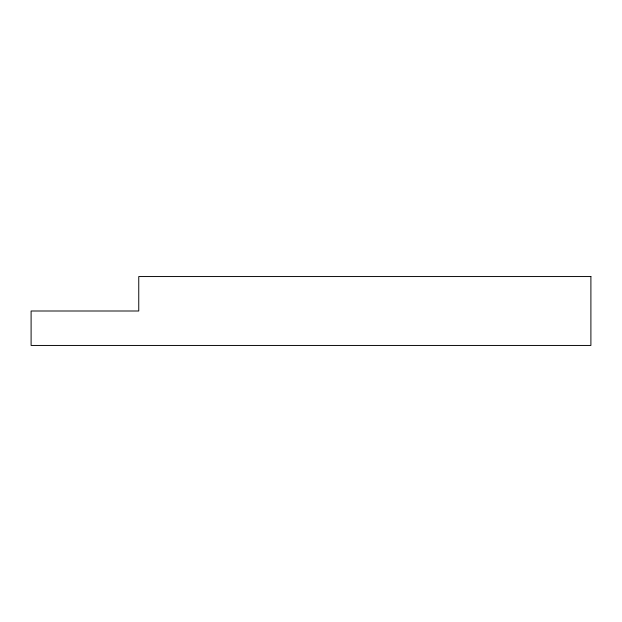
<?xml version="1.0" encoding="UTF-8"?>
<svg xmlns="http://www.w3.org/2000/svg" width="622" height="622" viewBox="0 0 622 622"><rect width="100%" height="100%" fill="white"/><g stroke="black" fill="none" stroke-linecap="round" stroke-linejoin="round"><path stroke-width="0.93" d="M590.9 276.549L138.753 276.549L138.753 311L31.1 311L31.1 345.451L590.9 345.451L590.9 276.549"/></g></svg>
